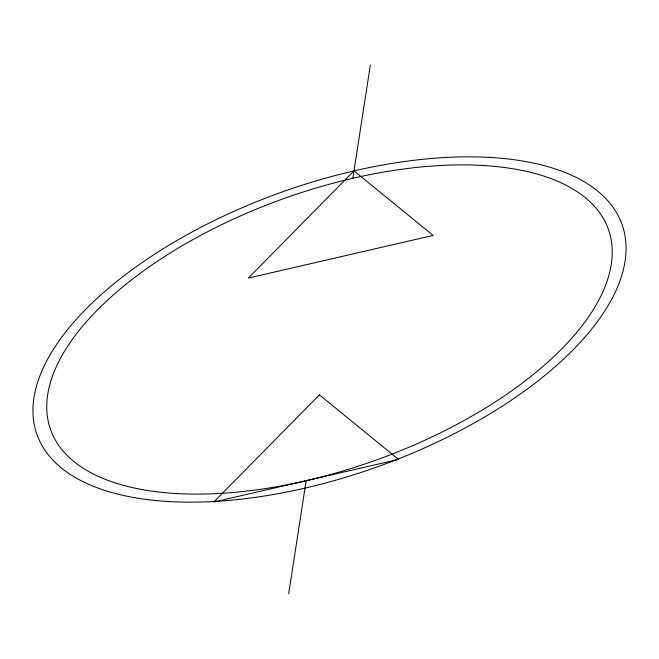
<?xml version="1.0" encoding="UTF-8"?>
<svg xmlns="http://www.w3.org/2000/svg" width="659" height="659" viewBox="0 0 659 659"><rect width="100%" height="100%" fill="white"/><g stroke="black" fill="none" stroke-linecap="round" stroke-linejoin="round"><path stroke-width="0.99" d="M288.675 593.85L306.147 480.708M352.853 178.292L370.325 65.15M353.99 170.887L248.377 278.057L433.095 235.42L353.99 170.887M319.409 394.856L213.788 502.026L398.514 459.389L319.409 394.856M216.177 501.351A310.826 145.441 -19.8 0 0 623.505 229.118A310.826 145.441 -19.8 0 0 148.819 258.031A310.826 145.441 -19.8 0 0 216.177 501.351M221.465 493.336A296.319 138.654 -19.8 0 0 609.789 233.805A296.319 138.654 -19.8 0 0 157.246 261.359A296.319 138.654 -19.8 0 0 221.465 493.336"/></g></svg>
